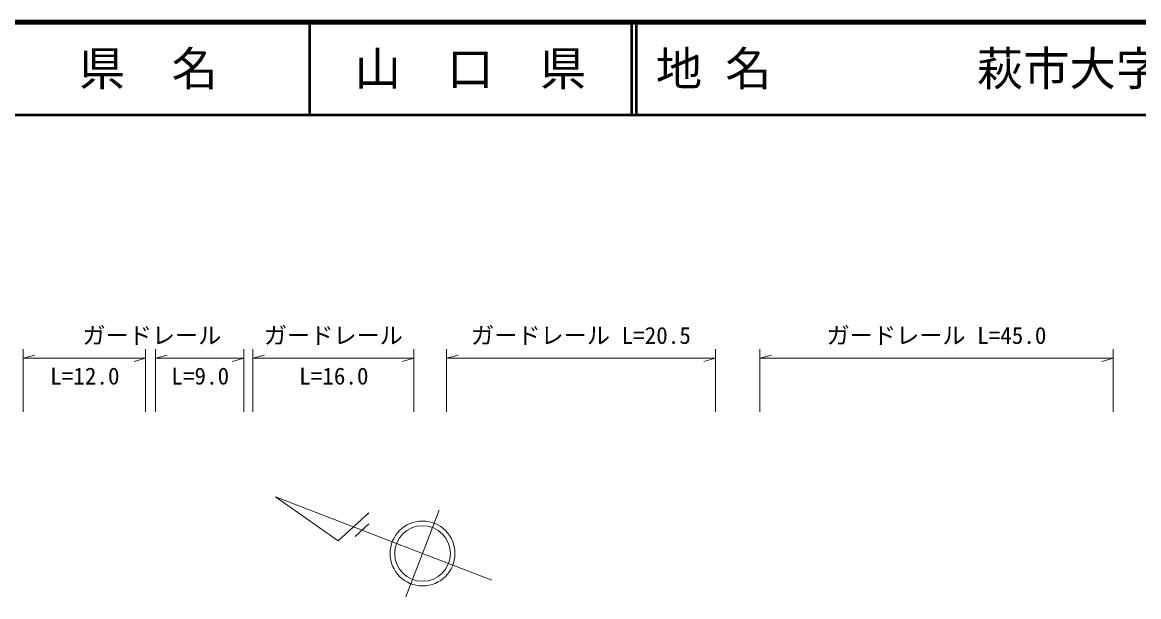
# Model space of a CAD drawing. Units: millimetres, scale not verified. Extents: x 40000 to 680000, y 20000 to 380000.
# Drawn here: x 302022 to 422492, y 317977 to 380000 of the extents above; entities that cross this region are included whole.
import ezdxf
from ezdxf.enums import TextEntityAlignment as Align

# ---------------------------------------------------------------- set-up
doc = ezdxf.new("R2010")
doc.units = ezdxf.units.MM
doc.header["$LTSCALE"] = 1000
for name, color, linetype, lineweight in [('M-BMK-SRVR', 3, 'Continuous', 13), ('M-STR-HTXT', 7, 'Continuous', 13), ('M-TTL', 2, 'Continuous', 140), ('M-TTL-LINE', 7, 'Continuous', 50)]:
    doc.layers.add(name, color=color, linetype=linetype, lineweight=lineweight)
doc.layers.add('M-TTL-TXT', color=7, linetype='Continuous')
doc.styles.add('ＭＳ ゴシック', font='')
doc.styles.get('ＭＳ ゴシック').set_extended_font_data('MS Gothic')

msp = doc.modelspace()

# ---------------------------------------------------------------- linework, layer by layer
at = {"layer": 'M-BMK-SRVR'}
for p, q in [((329354, 328772), (336095, 324021)), ((345210, 322641), (329354, 328772)), ((337749, 325526), (339403, 327031)), ((345210, 322641), (347013, 327304)), ((336095, 324021), (337749, 325526)), ((339421, 325838), (337942, 324493)), ((345210, 322641), (343407, 317977)), ((352672, 319756), (345210, 322641))]:
    msp.add_line(p, q, dxfattribs=at)
for radius in [3500, 3000]:
    msp.add_circle((345210, 322641), radius, dxfattribs=at)
at = {"layer": 'M-STR-HTXT'}
for p, q in [((302110, 337924), (302110, 344720)), ((315326, 344720), (315326, 337924)), ((316404, 337924), (316404, 344720)), ((325930, 344720), (325930, 337924)), ((326899, 337924), (326899, 344720)), ((344274, 344720), (344274, 337924)), ((347800, 337924), (347800, 344720)), ((376828, 344720), (376828, 337924)), ((381610, 337924), (381610, 344720)), ((419753, 344720), (419753, 337924)), ((302110, 343720), (303360, 344070)), ((302110, 343720), (315326, 343720)), ((315326, 343720), (314076, 343370)), ((316404, 343720), (317654, 344070)), ((316404, 343720), (325930, 343720)), ((325930, 343720), (324680, 343370)), ((326899, 343720), (328149, 344070)), ((326899, 343720), (344274, 343720)), ((344274, 343720), (343024, 343370)), ((347800, 343720), (349050, 344070)), ((347800, 343720), (376828, 343720)), ((376828, 343720), (375578, 343370)), ((381610, 343720), (382860, 344070)), ((381610, 343720), (419753, 343720)), ((419753, 343720), (418503, 343370))]:
    msp.add_line(p, q, dxfattribs=at)
at = {"layer": 'M-TTL'}
msp.add_line((680000, 380000), (40000, 380000), dxfattribs=at)
at = {"layer": 'M-TTL-LINE'}
for p, q in [((333000, 380000), (333000, 370000)), ((367750, 380000), (367750, 370000)), ((368250, 380000), (368250, 370000)), ((40000, 370000), (680000, 370000))]:
    msp.add_line(p, q, dxfattribs=at)

# ---------------------------------------------------------------- texts
at = {"layer": 'M-STR-HTXT', "style": 'ＭＳ ゴシック'}
for s, p in [('ガードレール', (308502, 344724)), ('ガードレール', (328086, 344724)), ('ガードレール L=20.5', (350439, 344724)), ('ガードレール L=45.0', (388807, 344724)), ('L=12.0', (305030, 340337)), ('L=9.0', (318105, 340337)), ('L=16.0', (331899, 340337))]:
    msp.add_text(s, height=1833, dxfattribs=at).set_placement(p, align=Align.BOTTOM_LEFT)
at = {"layer": 'M-TTL-TXT', "style": 'ＭＳ ゴシック'}
for s, p in [('県\u3000名', (315625, 375000)), ('山\u3000口\u3000県', (350375, 375000))]:
    msp.add_text(s, height=3666, dxfattribs=at).set_placement(p, align=Align.MIDDLE_CENTER)
for s, p in [('地 名', (370380, 375000)), ('萩市大字椿東', (405024, 375000))]:
    msp.add_text(s, height=3666, dxfattribs=at).set_placement(p, align=Align.MIDDLE_LEFT)

doc.saveas('drawing.dxf')
